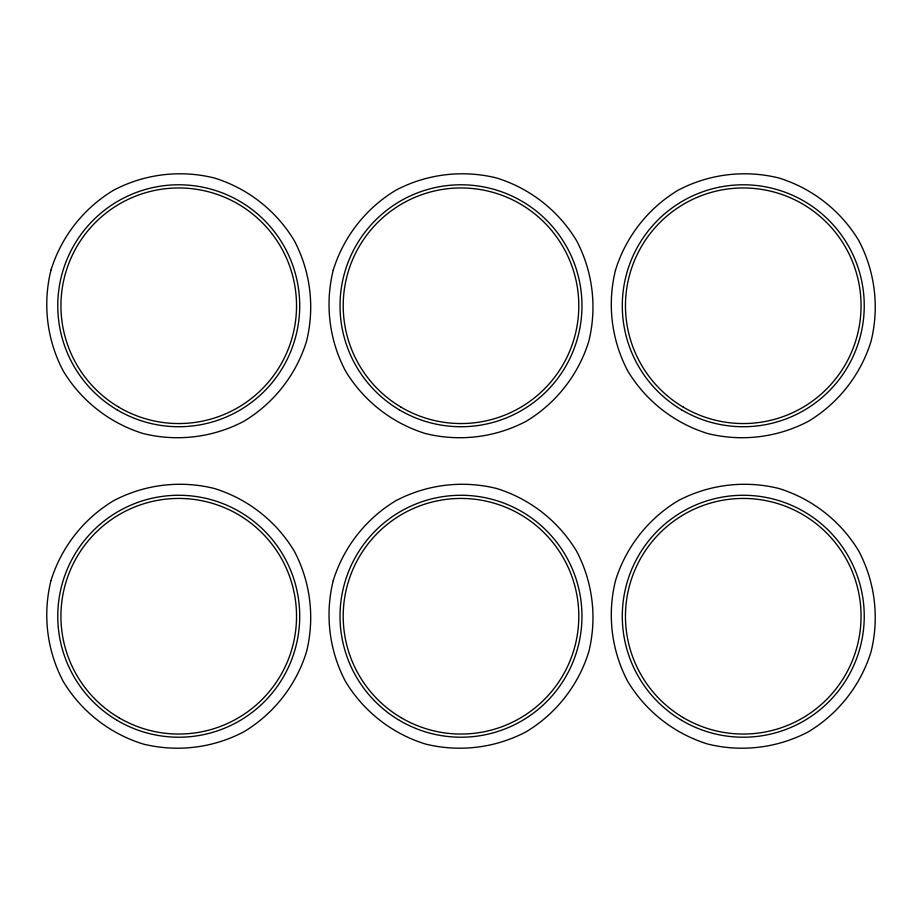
<?xml version="1.0" encoding="UTF-8"?>
<svg xmlns="http://www.w3.org/2000/svg" width="922" height="922" viewBox="0 0 922 922"><rect width="100%" height="100%" fill="white"/><g stroke="black" fill="none" stroke-linecap="round" stroke-linejoin="round"><path stroke-width="1.38" d="M50.975 270.111C42.539 304.087 46.884 339.907 63.192 370.886C81.251 400.874 109.649 423.14 143.083 433.513C177.07 441.949 212.89 437.604 243.869 421.296C273.857 403.237 296.123 374.839 306.496 341.405C314.932 307.418 310.587 271.598 294.279 240.619C276.22 210.631 247.822 188.376 214.377 177.992C180.401 169.567 144.581 173.901 113.602 190.209C83.614 208.268 61.348 236.677 50.975 270.111M50.975 580.595C42.539 614.582 46.884 650.402 63.192 681.381C81.251 711.369 109.649 733.624 143.083 744.008C177.07 752.433 212.89 748.099 243.869 731.791C273.857 713.732 296.123 685.323 306.496 651.889C314.932 617.913 310.587 582.093 294.279 551.114C276.22 521.126 247.822 498.86 214.377 488.487C180.401 480.051 144.581 484.396 113.602 500.704C83.614 518.763 61.348 547.161 50.975 580.595M333.234 270.111C324.809 304.087 329.154 339.907 345.45 370.886C363.522 400.874 391.919 423.14 425.353 433.513C459.329 441.949 495.149 437.604 526.139 421.296C556.127 403.237 578.382 374.839 588.766 341.405C597.191 307.418 592.846 271.598 576.55 240.619C558.478 210.631 530.081 188.376 496.647 177.992C462.671 169.567 426.851 173.901 395.861 190.209C365.873 208.268 343.618 236.677 333.234 270.111M333.234 580.595C324.809 614.582 329.154 650.402 345.45 681.381C363.522 711.369 391.919 733.624 425.353 744.008C459.329 752.433 495.149 748.099 526.139 731.791C556.127 713.732 578.382 685.323 588.766 651.889C597.191 617.913 592.846 582.093 576.55 551.114C558.478 521.126 530.081 498.86 496.647 488.487C462.671 480.051 426.851 484.396 395.861 500.704C365.873 518.763 343.618 547.161 333.234 580.595M615.504 270.111C607.068 304.087 611.413 339.907 627.721 370.886C645.78 400.874 674.178 423.14 707.623 433.513C741.599 441.949 777.419 437.604 808.398 421.296C838.386 403.237 860.652 374.839 871.025 341.405C879.461 307.418 875.116 271.598 858.808 240.619C840.749 210.631 812.351 188.376 778.917 177.992C744.93 169.567 709.11 173.901 678.131 190.209C648.143 208.268 625.877 236.677 615.504 270.111M615.504 580.595C607.068 614.582 611.413 650.402 627.721 681.381C645.78 711.369 674.178 733.624 707.623 744.008C741.599 752.433 777.419 748.099 808.398 731.791C838.386 713.732 860.652 685.323 871.025 651.889C879.461 617.913 875.116 582.093 858.808 551.114C840.749 521.126 812.351 498.86 778.917 488.487C744.93 480.051 709.11 484.396 678.131 500.704C648.143 518.763 625.877 547.161 615.504 580.595M118.788 717.65A117.797 117.797 0 0 0 296.527 617.463A117.797 117.797 0 0 0 120.886 513.623A117.797 117.797 0 0 0 118.788 717.65M117.175 720.382A120.978 120.978 0 0 0 299.708 617.486A120.978 120.978 0 0 0 119.33 510.857A120.978 120.978 0 0 0 117.175 720.382M401.058 717.65A117.797 117.797 0 0 0 578.797 617.463A117.797 117.797 0 0 0 403.156 513.623A117.797 117.797 0 0 0 401.058 717.65M399.433 720.382A120.978 120.978 0 0 0 581.966 617.486A120.978 120.978 0 0 0 401.589 510.857A120.978 120.978 0 0 0 399.433 720.382M683.317 717.65A117.797 117.797 0 0 0 861.056 617.463A117.797 117.797 0 0 0 685.415 513.623A117.797 117.797 0 0 0 683.317 717.65M681.704 720.382A120.978 120.978 0 0 0 864.237 617.486A120.978 120.978 0 0 0 683.859 510.857A120.978 120.978 0 0 0 681.704 720.382M118.788 407.155A117.797 117.797 0 0 0 296.527 306.968A117.797 117.797 0 0 0 120.886 203.14A117.797 117.797 0 0 0 118.788 407.155M117.175 409.898A120.978 120.978 0 0 0 299.708 307.003A120.978 120.978 0 0 0 119.33 200.374A120.978 120.978 0 0 0 117.175 409.898M401.058 407.155A117.797 117.797 0 0 0 578.797 306.968A117.797 117.797 0 0 0 403.156 203.14A117.797 117.797 0 0 0 401.058 407.155M399.433 409.898A120.978 120.978 0 0 0 581.966 307.003A120.978 120.978 0 0 0 401.589 200.374A120.978 120.978 0 0 0 399.433 409.898M683.317 407.155A117.797 117.797 0 0 0 861.056 306.968A117.797 117.797 0 0 0 685.415 203.14A117.797 117.797 0 0 0 683.317 407.155M681.704 409.898A120.978 120.978 0 0 0 864.237 307.003A120.978 120.978 0 0 0 683.859 200.374A120.978 120.978 0 0 0 681.704 409.898"/></g></svg>
